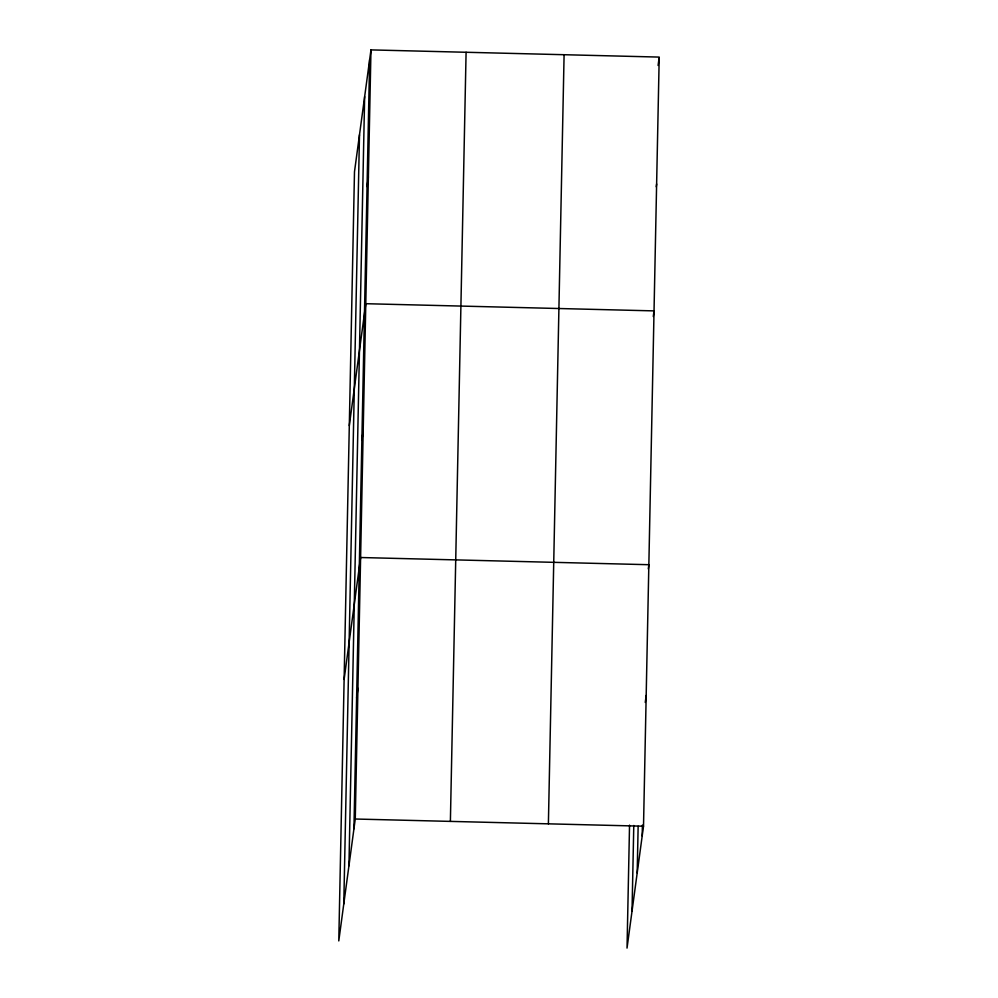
<?xml version="1.0" encoding="UTF-8"?>
<svg xmlns="http://www.w3.org/2000/svg" width="998" height="998" viewBox="0 0 998 998"><rect width="100%" height="100%" fill="white"/><g stroke="black" fill="none" stroke-linecap="round" stroke-linejoin="round"><path stroke-width="1.5" d="M343.786 903.914L359.492 134.792M348.938 865.79L364.644 96.669M353.941 828.789L369.647 59.668M370.969 49.9L354.49 171.793L338.784 940.914L355.263 819.021L370.969 49.9L659.216 57.086L643.51 826.207L627.031 948.1L629.538 825.134M450.385 821.391L466.091 52.27M548.389 823.837L564.095 54.715M632.033 911.099L633.78 825.483M637.186 872.976L638.146 826.282M642.188 835.975L642.413 825.084M367.052 186.576L368.374 176.808M349.3 425.61L365.779 303.704L654.039 310.889L653.278 316.478M361.875 440.38L363.197 430.612M344.123 679.413L360.602 557.52L648.85 564.706L648.288 568.885M356.61 698.039L357.933 688.271M658.094 65.456L659.029 58.483M656.247 186.776L656.634 183.994M645.244 702.43L646.18 695.456M355.263 819.021L643.51 826.207"/></g></svg>
